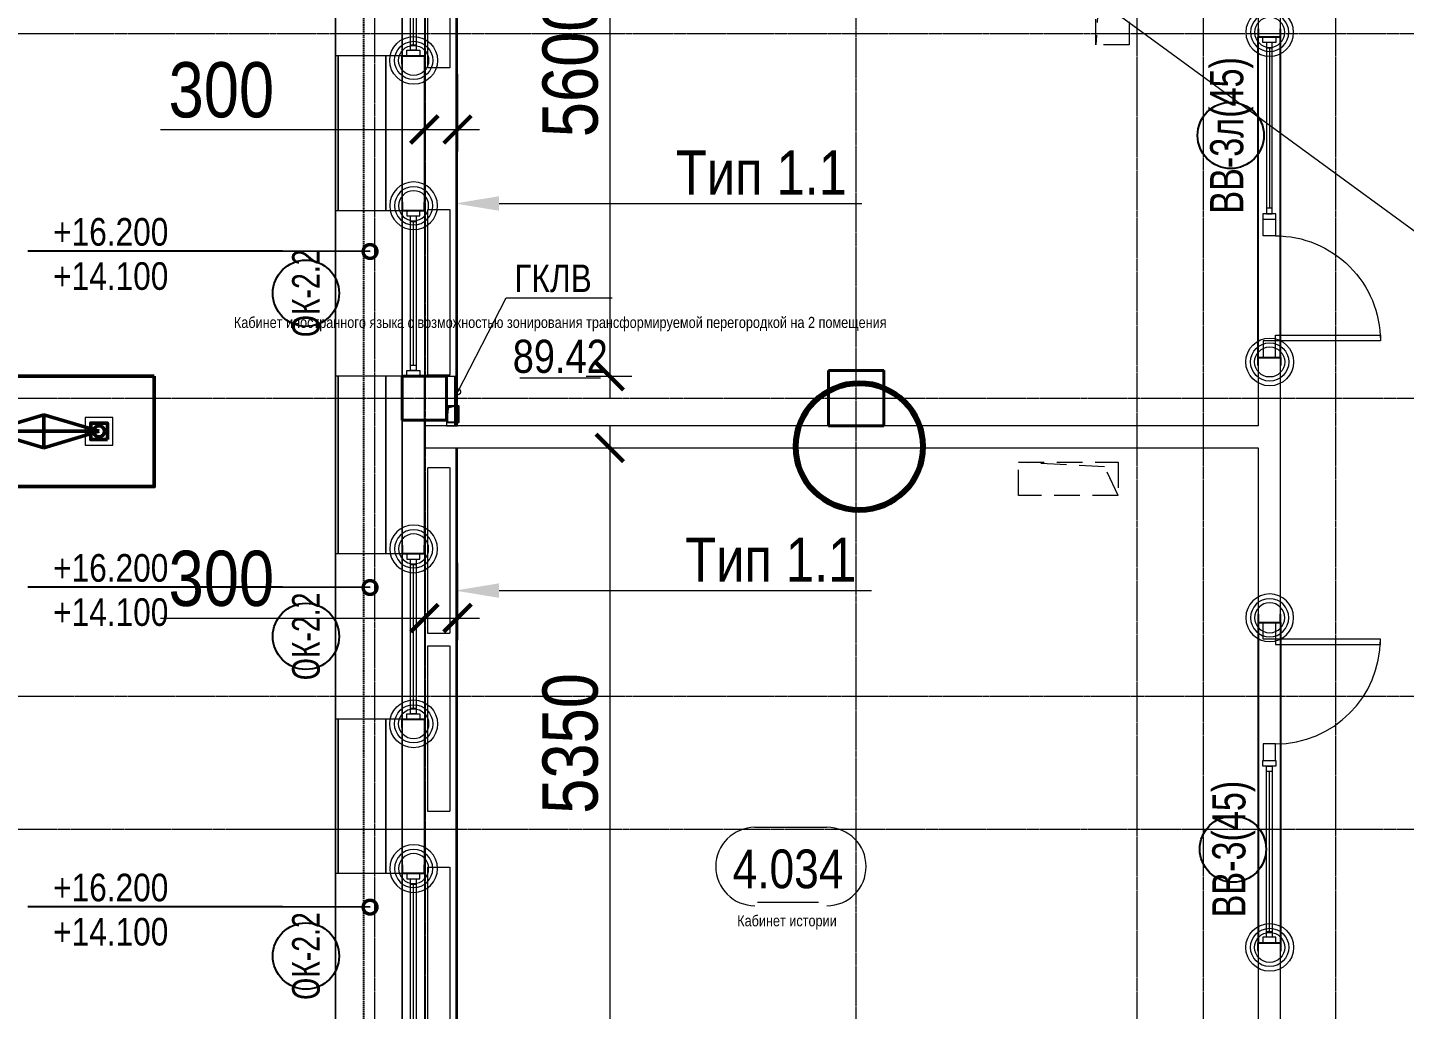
# Model space of a CAD drawing. Header units: millimetres. Extents: x -65509 to 912790, y 446 to 713294.
# Drawn here: x 432058 to 444524, y 579650 to 588539 of the extents above; entities that cross this region are included whole.
import ezdxf
from ezdxf import colors
from ezdxf.entities.mleader import LeaderData, LeaderLine
from ezdxf.enums import TextEntityAlignment as Align
from ezdxf.math import Vec2, Vec3

# ---------------------------------------------------------------- set-up
doc = ezdxf.new("R2010")
doc.units = ezdxf.units.MM
for name, pattern in [('CENTER2', [28.575, 19.05, -3.175, 3.175, -3.175]), ('DASHED', [19.05, 12.7, -6.35]), ('HIDDEN', [9.525, 6.35, -3.175]), ('HIDDEN2', [4.7625, 3.175, -1.5875])]:
    doc.linetypes.add(name, pattern=pattern)
doc.layers.get('Defpoints').update_dxf_attribs({"color": 250})
for name, color, linetype, lineweight, plot in [('00 Временный', 250, 'Continuous', 60, False), ('АР_Делит', 250, 'Continuous', 0, False), ('РД_Витраж_проем', 250, 'Continuous', 0, False), ('РД_Проем', 250, 'Continuous', 0, False)]:
    doc.layers.add(name, color=color, linetype=linetype, lineweight=lineweight, plot=plot)
for name, color, linetype, lineweight in [('A-AREA', 250, 'Continuous', 15), ('A-Wall_Материал_Газоблок_Контур', 250, 'Continuous', 0), ('АР_Area', 250, 'Continuous', 5), ('АР_Витраж', 250, 'Continuous', 13), ('АР_Витраж марка', 250, 'Continuous', 9), ('АР_Двери_витраж', 250, 'Continuous', 9), ('АР_Колонны', 250, 'Continuous', 30), ('АР_Мебель', 250, 'Continuous', 5), ('АР_Окна', 250, 'Continuous', 5), ('АР_Окна марка', 250, 'Continuous', 9), ('АР_площадь пом', 250, 'Continuous', 5), ('АР_Размеры обшивки', 250, 'Continuous', 5), ('АР_Стены ЖБ', 250, 'Continuous', 35), ('АР_Стены ПЕНОблок', 250, 'Continuous', 20), ('АР_Тонкая', 250, 'Continuous', 5), ('АР_Утеплитель', 250, 'Continuous', 0), ('Зашивки ГКЛ на всю высоту', 250, 'Continuous', 25), ('КМ_Фахверки', 250, 'Continuous', 25), ('Марка окна', 250, 'Continuous', 25), ('ОВ_Классы', 250, 'Continuous', 0), ('ОВ_Кондиционирование', 250, 'Continuous', 25), ('Правки_АЛ', 250, 'Continuous', 60), ('Размеры зашивки ГКЛ', 250, 'Continuous', 0), ('Разуклонка', 250, 'Continuous', 0), ('РД_Воронки с кровли', 250, 'Continuous', 18), ('РД_Оси_100', 250, 'Continuous', 0), ('РД_проем_инж перемыч_фахверк', 250, 'Continuous', 18)]:
    doc.layers.add(name, color=color, linetype=linetype, lineweight=lineweight)
doc.layers.add('АР_Отопительные приборы', color=1, linetype='HIDDEN2', lineweight=0, true_color=0xff0000)
doc.layers.add('Зашивка радиаторов тип 1 (фанера и МДФ)', color=7, linetype='Continuous', lineweight=0, true_color=0x000085)
doc.layers.add('РД_Витраж_вн', color=250, linetype='Continuous')
doc.styles.add('Arial_09', font='ARIALN.TTF', dxfattribs={"width": 0.9})
doc.styles.add('Isocpeur3', font='isocpeur.ttf')
doc.styles.add('style1', font='ARIALN.TTF')
doc.dimstyles.new('Dim200_ареал', dxfattribs={"dimscale": 100, "dimtxt": 5, "dimasz": 2.5, "dimexe": 2, "dimexo": 2, "dimgap": 1, "dimtad": 1, "dimzin": 12, "dimdsep": 46, "dimtxsty": 'style1', "dimblk": 'ARCHTICK', "dimcen": 3, "dimdle": 2, "dimclrd": 256, "dimclre": 256, "dimaunit": 1, "dimadec": 0, "dimazin": 3, "dimtfac": 1, "dimtmove": 1, "dimatfit": 3, "dimldrblk": 'OPEN30', "dimfxl": 5, "dimfxlon": 1, "dimtolj": 1, "dimtzin": 0, "dimlwd": 9, "dimlwe": 9, "dimarcsym": 0})

# ---------------------------------------------------------------- blocks, each defined once
blk = doc.blocks.new('ап')
at = {"layer": 'Разуклонка', "color": 3, "lineweight": 50, "ltscale": 2}
for p, q in [((216523, 226258), (217023, 226408)), ((217023, 226408), (217523, 226258)), ((217023, 226108), (217023, 226408)), ((217523, 226258), (216523, 226258)), ((217023, 226108), (216523, 226258)), ((217523, 226258), (217023, 226108))]:
    blk.add_line(p, q, dxfattribs=at)
at = {"layer": 'Разуклонка', "color": 3, "lineweight": 50}
for points in [[(218023, 226758), (218023, 225758), (216023, 225758), (216023, 226758)], [(217598, 226183), (217598, 226333), (217448, 226333), (217448, 226183)]]:
    blk.add_lwpolyline(points, close=True, dxfattribs=at)
blk.add_circle((217523, 226258), 50, dxfattribs=at)
blk = doc.blocks.new('_DotSmall')
at = {"color": 0, "linetype": 'ByBlock', "const_width": 0.5}
blk.add_lwpolyline([(-0.0625, 0, 1), (0.0625, 0, 1)], format="xyb", close=True, dxfattribs=at)
blk = doc.blocks.new('otv пунктир')
at = {"linetype": 'HIDDEN', "ltscale": 0.07}
blk.add_lwpolyline([(0, 0), (0, 1), (1, 1), (1, 0)], close=True, dxfattribs=at)
blk.add_lwpolyline([(0, 1), (0.135, 0.137), (1, 0)], dxfattribs=at)
blk = doc.blocks.new('otv')
at = {"linetype": 'Continuous'}
blk.add_lwpolyline([(0, -1), (0, 0), (1, 0), (1, -1)], close=True, dxfattribs=at)
blk.add_solid([(0, -1), (0, 0), (0.135, -0.137), (1, 0)], dxfattribs=at)
blk = doc.blocks.new('Ф_пеноблок 200')
at = {"layer": 'АР_Делит', "color": 1}
for radius in [216, 173, 136]:
    blk.add_circle((103, -42), radius, dxfattribs=at)
at = {"layer": 'КМ_Фахверки'}
blk.add_lwpolyline([(0, -75), (0, 0), (200, 0), (200, -75)], dxfattribs=at)
blk = doc.blocks.new('СОШ_2200_АР_ОСИ_М100_28.05.24')
at = {"layer": 'РД_Оси_100', "linetype": 'CENTER2'}
for p, q in [((49960, -6155), (49960, 139938.679)), ((119910, 82200), (-5954.958, 82200)), ((-5954.958, 78900), (119910, 78900)), ((119910, 76200), (-5954.958, 76200)), ((-5954.958, 75000), (119910, 75000))]:
    blk.add_line(p, q, dxfattribs=at)
for points in [[(45530, 139938.679), (45600, 139538.679), (45600, -6163.457)], [(46060, -6163.105), (46060, 139538.679), (46130, 139938.679)], [(52500, 139938.679), (52500, -5755), (52358.276, -6155)], [(53100, 139938.679), (53100, -5755), (52949.266, -6155)], [(54300, 139938.679), (54300, -6155)]]:
    blk.add_lwpolyline(points, dxfattribs=at)
blk = doc.blocks.new('A$Cd58bfb5e')
at = {"layer": 'РД_Воронки с кровли', "lineweight": 0, "ltscale": 2}
for p, q in [((-500, 0), (0, 150)), ((0, 150), (500, 0)), ((0, -150), (0, 150)), ((500, 0), (-500, 0)), ((500, 0), (0, -150)), ((0, -150), (-500, 0))]:
    blk.add_line(p, q, dxfattribs=at)
at = {"layer": 'РД_Воронки с кровли'}
for points in [[(1000, 500), (1000, -500), (-1000, -500), (-1000, 500)], [(625, -125), (625, 125), (375, 125), (375, -125)]]:
    blk.add_lwpolyline(points, close=True, dxfattribs=at)
at = {"layer": 'РД_Воронки с кровли', "linetype": 'Continuous', "lineweight": 0}
blk.add_lwpolyline([(-625, -125), (-375, -125), (-375, 125), (-625, 125)], close=True, dxfattribs=at)
at = {"layer": 'РД_Воронки с кровли', "lineweight": 0}
for centre in [(-500, 0), (500, 0)]:
    blk.add_circle(centre, 50, dxfattribs=at)
blk = doc.blocks.new('воронки с кровли')
at = {"layer": 'РД_Воронки с кровли', "lineweight": 70}
blk.add_blockref('A$Cd58bfb5e', (-188847, 270873), dxfattribs=at)
blk = doc.blocks.new('Bottom_L_1500')
at = {"layer": 'АР_Отопительные приборы'}
blk.add_lwpolyline([(750, -100), (-750, -100), (-750, 100), (750, 100)], close=True, dxfattribs=at)
blk = doc.blocks.new('Bottom_L_1300')
at = {"layer": 'АР_Отопительные приборы'}
blk.add_lwpolyline([(650, -100), (-650, -100), (-650, 100), (650, 100)], close=True, dxfattribs=at)
blk = doc.blocks.new('_ArchTick')
at = {"color": 0, "linetype": 'ByBlock', "const_width": 0.15}
blk.add_lwpolyline([(-0.5, -0.5), (0.5, 0.5)], dxfattribs=at)
blk = doc.blocks.new('*D736')
at = {"layer": 'Defpoints', "color": 0, "lineweight": 25, "transparency": 16777216}
for p in [(436916, 584733), (436916, 579383), (437329, 579383)]:
    blk.add_point(p, dxfattribs=at)
at = {"layer": 'АР_Размеры обшивки', "lineweight": 9, "transparency": 16777216}
for p, q in [((437329, 584933), (437329, 579183)), ((437116, 584733), (437529, 584733)), ((437116, 579383), (437529, 579383))]:
    blk.add_line(p, q, dxfattribs=at)
at = {"layer": 'АР_Размеры обшивки', "lineweight": 9, "transparency": 16777216, "xscale": 250, "yscale": 250, "zscale": 250}
for p, rotation in [((437329, 584733), 90), ((437329, 579383), 270)]:
    blk.add_blockref('_ArchTick', p, dxfattribs=dict(at, rotation=rotation))
at = {"layer": 'АР_Размеры обшивки', "color": 0, "transparency": 16777216, "insert": (436974, 582058), "char_height": 500, "attachment_point": 5, "rotation": 90, "style": 'style1'}
blk.add_mtext('\\A1;5350', dxfattribs=at)
blk = doc.blocks.new('_Open30')
at = {"color": 0, "linetype": 'ByBlock', "lineweight": -2}
for p, q in [((-1, 0.268), (0, 0)), ((0, 0), (-1, -0.268)), ((0, 0), (-1, 0))]:
    blk.add_line(p, q, dxfattribs=at)
blk = doc.blocks.new('*D737')
at = {"layer": 'Defpoints', "color": 0, "lineweight": 25, "transparency": 16777216}
for p in [(436916, 590983), (436916, 585383), (437329, 585383)]:
    blk.add_point(p, dxfattribs=at)
at = {"layer": 'АР_Размеры обшивки', "lineweight": 9, "transparency": 16777216}
for p, q in [((437329, 591183), (437329, 585183)), ((437116, 590983), (437529, 590983)), ((437116, 585383), (437529, 585383))]:
    blk.add_line(p, q, dxfattribs=at)
at = {"layer": 'АР_Размеры обшивки', "lineweight": 9, "transparency": 16777216, "xscale": 250, "yscale": 250, "zscale": 250}
for p, rotation in [((437329, 590983), 90), ((437329, 585383), 270)]:
    blk.add_blockref('_ArchTick', p, dxfattribs=dict(at, rotation=rotation))
at = {"layer": 'АР_Размеры обшивки', "color": 0, "transparency": 16777216, "insert": (436974, 588183), "char_height": 500, "attachment_point": 5, "rotation": 90, "style": 'style1'}
blk.add_mtext('\\A1;5600', dxfattribs=at)
blk = doc.blocks.new('*D779')
at = {"layer": 'Defpoints', "color": 0, "lineweight": 25, "transparency": 16777216}
for p in [(435651, 584018), (435951, 584018), (435951, 583193)]:
    blk.add_point(p, dxfattribs=at)
at = {"layer": 'АР_Размеры обшивки', "lineweight": 9, "transparency": 16777216}
for p, q in [((435651, 583693), (435651, 582993)), ((435951, 583693), (435951, 582993)), ((433261, 583193), (435651, 583193)), ((435451, 583193), (436151, 583193))]:
    blk.add_line(p, q, dxfattribs=at)
at = {"layer": 'АР_Размеры обшивки', "lineweight": 9, "transparency": 16777216, "xscale": 250, "yscale": 250, "zscale": 250, "rotation": 180}
blk.add_blockref('_ArchTick', (435651, 583193), dxfattribs=at)
at = {"layer": 'АР_Размеры обшивки', "lineweight": 9, "transparency": 16777216, "xscale": 250, "yscale": 250, "zscale": 250}
blk.add_blockref('_ArchTick', (435951, 583193), dxfattribs=at)
at = {"layer": 'АР_Размеры обшивки', "color": 0, "transparency": 16777216, "insert": (433813, 583549), "char_height": 500, "attachment_point": 5, "style": 'style1'}
blk.add_mtext('\\A1;300', dxfattribs=at)
blk = doc.blocks.new('*D780')
at = {"layer": 'Defpoints', "color": 0, "lineweight": 25, "transparency": 16777216}
for p in [(435651, 588441), (435951, 588441), (435951, 587616)]:
    blk.add_point(p, dxfattribs=at)
at = {"layer": 'АР_Размеры обшивки', "lineweight": 9, "transparency": 16777216}
for p, q in [((435651, 588116), (435651, 587416)), ((435951, 588116), (435951, 587416)), ((433261, 587616), (435651, 587616)), ((435451, 587616), (436151, 587616))]:
    blk.add_line(p, q, dxfattribs=at)
at = {"layer": 'АР_Размеры обшивки', "lineweight": 9, "transparency": 16777216, "xscale": 250, "yscale": 250, "zscale": 250, "rotation": 180}
blk.add_blockref('_ArchTick', (435651, 587616), dxfattribs=at)
at = {"layer": 'АР_Размеры обшивки', "lineweight": 9, "transparency": 16777216, "xscale": 250, "yscale": 250, "zscale": 250}
blk.add_blockref('_ArchTick', (435951, 587616), dxfattribs=at)
at = {"layer": 'АР_Размеры обшивки', "color": 0, "transparency": 16777216, "insert": (433813, 587972), "char_height": 500, "attachment_point": 5, "style": 'style1'}
blk.add_mtext('\\A1;300', dxfattribs=at)
blk = doc.blocks.new('MOK-МаркаПом_овал_ареал')
for p, q in [((-2.99, 3.76), (3.52, 3.76)), ((-2.75, -3), (2.75, -3))]:
    blk.add_line(p, q)
for centre, radius, start, end in [((-2.99, 0.21), 3.55, 90, 270), ((3.52, 0.21), 3.55, 270, 90), ((-7.41, 0), 7.16, 0, 0.001)]:
    blk.add_arc(centre, radius, start, end)
at = {"color": 0, "style": 'style1'}
blk.add_attdef('АР-ПОМЕЩЕНИЕ:НОМЕР', text='', height=3, dxfattribs=at).set_placement((0.26, 0), align=Align.MIDDLE)
blk = doc.blocks.new('MOK-МаркаПомещения1')
at = {"layer": 'A-AREA', "color": 0}
blk.add_line((-3.65, -1.94), (3.65, -1.94), dxfattribs=at)
at = {"layer": 'A-AREA', "color": 0, "style": 'style1'}
blk.add_attdef('АР-ПОМЕЩЕНИЕ:ПЛОЩАДЬ', text='', height=3, dxfattribs=at).set_placement((0, 0), align=Align.MIDDLE)
at = {"layer": 'Defpoints', "style": 'style1', "flags": 8}
blk.add_attdef('АР-ПОМЕЩЕНИЕ:НАИМЕНОВАНИЕ', text='', height=1, dxfattribs=at).set_placement((0, 2.96), align=Align.MIDDLE)
blk = doc.blocks.new('МОК-Наименование')
at = {"layer": 'Defpoints'}
blk.add_circle((0, 0), 3, dxfattribs=at)
at = {"color": 0, "linetype": 'ByBlock', "lineweight": -2, "style": 'Isocpeur3', "width": 0.8, "flags": 4}
blk.add_attdef('АР-ОКНО:НАИМЕНОВАНИЕ', text='', height=2.5, dxfattribs=at).set_placement((0, 0), align=Align.MIDDLE)
blk = doc.blocks.new('МаркаВитража1')
at = {"layer": 'Defpoints'}
blk.add_circle((0, 0), 3, dxfattribs=at)
at = {"color": 0, "linetype": 'ByBlock', "lineweight": -2, "style": 'Arial_09', "width": 0.9}
blk.add_attdef('АР-ОКНО:НАИМЕНОВАНИЕ', text='', height=3, dxfattribs=at).set_placement((0, 0), align=Align.MIDDLE)

msp = doc.modelspace()

# ---------------------------------------------------------------- linework, layer by layer
msp.add_lwpolyline([(439310.882, 585433.318), (439810.882, 585433.318), (439810.882, 584933.318), (439310.882, 584933.318)], close=True)
at = {"layer": '00 Временный', "lineweight": 80}
msp.add_circle((439588.882, 584745.299), 575.641, dxfattribs=at)
at = {"layer": 'A-Wall_Материал_Газоблок_Контур', "linetype": 'Continuous', "lineweight": 0}
for p, q in [((434846.027, 590983.318), (434846.028, 588283.318)), ((435451.028, 588283.318), (435451.027, 590983.318)), ((435451.029, 585383.318), (435451.028, 586883.318)), ((435451.03, 582277.395), (435451.029, 583777.395)), ((435451.031, 579383.319), (435451.03, 580883.319))]:
    msp.add_line(p, q, dxfattribs=at)
at = {"layer": 'АР_Витраж', "linetype": 'Continuous', "lineweight": 5}
for p, q in [((443200.881, 588453.318), (443200.881, 586803.318)), ((443400.881, 588453.318), (443400.881, 586803.318)), ((443200.88, 580253.318), (443200.881, 581903.318)), ((443400.88, 580253.318), (443400.881, 581903.318))]:
    msp.add_line(p, q, dxfattribs=at)
at = {"layer": 'АР_Витраж', "linetype": 'Continuous', "lineweight": 13}
for p, q in [((443325.881, 588353.318), (443275.881, 588353.318)), ((443300.881, 588353.318), (443300.881, 586903.318)), ((443325.881, 586903.318), (443275.881, 586903.318)), ((443325.881, 581803.318), (443275.881, 581803.318)), ((443300.88, 580353.318), (443300.881, 581803.318)), ((443325.88, 580353.318), (443275.88, 580353.318))]:
    msp.add_line(p, q, dxfattribs=at)
for points in [[(443240.881, 588403.318), (443240.881, 588453.318), (443360.881, 588453.318), (443360.881, 588403.318)], [(443325.881, 588403.318), (443275.881, 588403.318), (443275.881, 586853.318), (443325.881, 586853.318)], [(443240.881, 586853.318), (443240.881, 586803.318), (443360.881, 586803.318), (443360.881, 586853.318)], [(443240.881, 581853.318), (443240.881, 581903.318), (443360.881, 581903.318), (443360.881, 581853.318)], [(443325.88, 580303.318), (443275.88, 580303.318), (443275.881, 581853.318), (443325.881, 581853.318)], [(443240.88, 580303.318), (443240.88, 580253.318), (443360.88, 580253.318), (443360.88, 580303.318)]]:
    msp.add_lwpolyline(points, close=True, dxfattribs=at)
at = {"layer": 'АР_Двери_витраж', "linetype": 'Continuous', "lineweight": 9}
for points in [[(443245.881, 586653.318), (443245.881, 586803.318), (443355.881, 586803.318), (443355.881, 586653.318)], [(443245.881, 585703.318), (443245.881, 585553.318), (443355.881, 585553.318), (443355.881, 585703.318)], [(443355.881, 585703.318), (443355.881, 585753.318), (444305.881, 585753.318), (444305.881, 585703.318)], [(443245.881, 583003.318), (443245.881, 583153.318), (443355.881, 583153.318), (443355.881, 583003.318)], [(443355.881, 583003.318), (443355.881, 582953.318), (444305.881, 582953.318), (444305.881, 583003.318)], [(443245.881, 582053.318), (443245.881, 581903.318), (443355.881, 581903.318), (443355.881, 582053.318)]]:
    msp.add_lwpolyline(points, close=True, dxfattribs=at)
at = {"layer": 'АР_Двери_витраж', "linetype": 'Continuous', "lineweight": 9, "extrusion": (0, 0, -1)}
msp.add_arc((-443355.881, 585703.318), 950, 90.0000056, 180.0000056, dxfattribs=at)
at = {"layer": 'АР_Двери_витраж', "linetype": 'Continuous', "lineweight": 9}
msp.add_arc((443355.881, 583003.318), 950, 269.9999944, 359.9999944, dxfattribs=at)
at = {"layer": 'АР_Делит'}
msp.add_lwpolyline([(434845.882, 574628.318), (434845.882, 597588.318), (504555.882, 597588.318)], dxfattribs=at)
at = {"layer": 'АР_Колонны', "linetype": 'HIDDEN2', "lineweight": 25}
for p, q in [((439310.882, 585433.318), (439810.882, 585433.318)), ((439310.882, 584933.318), (439310.882, 585433.318)), ((439810.882, 585433.318), (439810.882, 584933.318)), ((435451.032, 585383.318), (435851.032, 585383.318)), ((435451.032, 584983.318), (435451.032, 585383.318)), ((435851.032, 585383.318), (435851.032, 584983.318)), ((435851.032, 584983.318), (435451.032, 584983.318)), ((439810.882, 584933.318), (439310.882, 584933.318))]:
    msp.add_line(p, q, dxfattribs=at)
at = {"layer": 'АР_Колонны', "linetype": 'Continuous', "lineweight": 35}
for p, q in [((439810.882, 585433.318), (439310.882, 585433.318)), ((439310.882, 585433.318), (439310.882, 584933.318)), ((439810.882, 584933.318), (439810.882, 585433.318)), ((435851.032, 585383.318), (435451.032, 585383.318)), ((435451.032, 585383.318), (435451.032, 584983.318)), ((435851.032, 584983.318), (435851.032, 585383.318)), ((435451.032, 584983.318), (435851.032, 584983.318)), ((439310.882, 584933.318), (439810.882, 584933.318))]:
    msp.add_line(p, q, dxfattribs=at)
at = {"layer": 'АР_Мебель'}
msp.add_line((433970.305, 581283.318), (435999.124, 581283.318), dxfattribs=at)
at = {"layer": 'АР_Окна', "linetype": 'Continuous', "lineweight": 5}
for p, q in [((435451.139, 590983.32), (435451.121, 588283.32)), ((435551.138, 590883.319), (435551.121, 588383.319)), ((435651.139, 590983.318), (435651.121, 588283.318)), ((435526.121, 588383.319), (435576.121, 588383.319)), ((435451.111, 586883.32), (435451.101, 585383.32)), ((435651.111, 586883.318), (435651.101, 585383.318)), ((435526.11, 586783.319), (435576.11, 586783.319)), ((435551.11, 586783.319), (435551.102, 585483.319)), ((435526.102, 585483.319), (435576.102, 585483.319)), ((435451.09, 583777.396), (435451.08, 582277.396)), ((435651.09, 583777.395), (435651.08, 582277.395)), ((435526.089, 583677.396), (435576.089, 583677.396)), ((435551.089, 583677.396), (435551.08, 582377.396)), ((435526.08, 582377.396), (435576.08, 582377.396)), ((435451.07, 580883.32), (435451.06, 579383.32)), ((435526.07, 580783.319), (435576.07, 580783.319)), ((435551.07, 580783.319), (435551.061, 579483.319)), ((435651.07, 580883.318), (435651.06, 579383.318))]:
    msp.add_line(p, q, dxfattribs=at)
for points in [[(435526.139, 590933.319), (435576.139, 590933.319), (435576.121, 588333.319), (435526.121, 588333.319)], [(435611.121, 588333.319), (435611.121, 588283.319), (435491.121, 588283.319), (435491.121, 588333.319)], [(435611.111, 586833.319), (435611.111, 586883.319), (435491.111, 586883.319), (435491.111, 586833.319)], [(435526.111, 586833.319), (435576.111, 586833.319), (435576.101, 585433.319), (435526.101, 585433.319)], [(435611.101, 585433.319), (435611.101, 585383.319), (435491.101, 585383.319), (435491.101, 585433.319)], [(435611.09, 583727.395), (435611.09, 583777.395), (435491.09, 583777.396), (435491.09, 583727.396)], [(435526.09, 583727.396), (435576.09, 583727.396), (435576.08, 582327.396), (435526.08, 582327.396)], [(435611.08, 582327.395), (435611.08, 582277.395), (435491.08, 582277.396), (435491.08, 582327.396)], [(435611.07, 580833.319), (435611.07, 580883.319), (435491.07, 580883.319), (435491.07, 580833.319)], [(435526.07, 580833.319), (435576.07, 580833.319), (435576.06, 579433.319), (435526.06, 579433.319)]]:
    msp.add_lwpolyline(points, close=True, dxfattribs=at)
at = {"layer": 'АР_Стены ЖБ', "linetype": 'Continuous', "lineweight": 40}
for p, q in [((439810.882, 585433.318), (439310.882, 585433.318)), ((439310.882, 585433.318), (439310.882, 584933.318)), ((439810.882, 584933.318), (439810.882, 585433.318)), ((435851.032, 585383.318), (435451.032, 585383.318)), ((435451.032, 585383.318), (435451.032, 584983.318)), ((435851.032, 584983.318), (435851.032, 585383.318)), ((435451.032, 584983.318), (435851.032, 584983.318)), ((439310.882, 584933.318), (439810.882, 584933.318))]:
    msp.add_line(p, q, dxfattribs=at)
at = {"layer": 'АР_Стены ПЕНОблок', "linetype": 'Continuous', "lineweight": 20}
for p, q in [((443200.882, 593033.318), (443200.881, 588453.318)), ((443400.881, 588453.318), (443400.882, 593033.318)), ((443200.881, 588453.318), (443400.881, 588453.318)), ((435451.121, 588283.32), (435451.111, 586883.32)), ((435651.121, 588283.318), (435451.121, 588283.32)), ((435651.111, 586883.318), (435651.121, 588283.318)), ((435451.111, 586883.32), (435651.111, 586883.318)), ((443400.881, 585553.318), (443200.881, 585553.318)), ((443200.881, 585553.318), (443200.881, 584933.318)), ((443400.881, 583153.318), (443400.881, 585553.318)), ((435451.101, 585383.32), (435451.09, 583777.396)), ((435651.101, 585383.318), (435451.101, 585383.32)), ((435651.09, 583777.395), (435651.101, 585383.318)), ((443200.881, 584933.318), (435651.098, 584933.318)), ((435651.098, 584933.318), (435651.098, 584733.318)), ((435651.098, 584733.318), (443200.881, 584733.318)), ((443200.881, 584733.318), (443200.881, 583153.318)), ((435451.09, 583777.396), (435651.09, 583777.395)), ((443200.881, 583153.318), (443400.881, 583153.318)), ((435451.08, 582277.396), (435451.07, 580883.32)), ((435651.08, 582277.395), (435451.08, 582277.396)), ((435651.07, 580883.318), (435651.08, 582277.395)), ((435451.07, 580883.32), (435651.07, 580883.318)), ((443400.88, 580253.318), (443200.88, 580253.318)), ((443200.88, 580253.318), (443200.88, 575058.322)), ((443400.88, 575058.322), (443400.88, 580253.318))]:
    msp.add_line(p, q, dxfattribs=at)
at = {"layer": 'АР_Тонкая', "linetype": 'Continuous', "lineweight": 5}
for p, q in [((434871.028, 588283.318), (434846.028, 588283.318)), ((435301.028, 588283.318), (434871.028, 588283.318)), ((435301.028, 586883.318), (435301.028, 588283.318)), ((434871.029, 585383.318), (434846.029, 585383.318)), ((435301.029, 585383.318), (434871.029, 585383.318)), ((435301.029, 583777.395), (435301.029, 585383.318)), ((434871.03, 582277.395), (434846.03, 582277.395)), ((435301.03, 582277.395), (434871.03, 582277.395)), ((435301.03, 580883.319), (435301.03, 582277.395))]:
    msp.add_line(p, q, dxfattribs=at)
at = {"layer": 'АР_Утеплитель', "linetype": 'Continuous', "lineweight": 0}
for p, q in [((435451.028, 588283.318), (435301.028, 588283.318)), ((435301.028, 588283.318), (435301.028, 586883.318)), ((435451.028, 586883.318), (435451.028, 588283.318)), ((435301.028, 586883.318), (435451.028, 586883.318)), ((435451.029, 585383.318), (435301.029, 585383.318)), ((435301.029, 585383.318), (435301.029, 583777.395)), ((435451.029, 583777.395), (435451.029, 585383.318)), ((435301.029, 583777.395), (435451.029, 583777.395)), ((435451.03, 582277.395), (435301.03, 582277.395)), ((435301.03, 582277.395), (435301.03, 580883.319)), ((435451.03, 580883.319), (435451.03, 582277.395)), ((435301.03, 580883.319), (435451.03, 580883.319))]:
    msp.add_line(p, q, dxfattribs=at)
at = {"layer": 'Зашивка радиаторов тип 1 (фанера и МДФ)', "linetype": 'Continuous', "lineweight": 0}
for p, q in [((435651.179, 590983.318), (435651.179, 585383.318)), ((435938.679, 585383.318), (435938.679, 590983.318)), ((435938.679, 590983.318), (435938.679, 585383.318)), ((435951.179, 585383.318), (435951.179, 590983.318)), ((435651.179, 585383.318), (435951.179, 585383.318)), ((435651.098, 584733.318), (435951.098, 584733.323)), ((435651.098, 584733.318), (435651.179, 579383.319)), ((435938.679, 579383.323), (435938.598, 584733.323)), ((435938.598, 584733.323), (435938.679, 579383.323)), ((435951.179, 579383.323), (435951.098, 584733.323))]:
    msp.add_line(p, q, dxfattribs=at)
at = {"layer": 'Зашивки ГКЛ на всю высоту', "linetype": 'Continuous', "lineweight": 0}
for p, q in [((435851.032, 585383.319), (435951.032, 585383.319)), ((435851.032, 585383.319), (435851.034, 584933.318)), ((435926.032, 585383.319), (435926.034, 584933.318)), ((435926.034, 584933.318), (435926.032, 585383.319)), ((435938.532, 585383.319), (435938.534, 584933.318)), ((435938.534, 584933.318), (435938.532, 585383.319)), ((435951.034, 584933.318), (435951.032, 585383.319)), ((435851.034, 584933.318), (435951.034, 584933.318))]:
    msp.add_line(p, q, dxfattribs=at)
at = {"layer": 'РД_Витраж_вн', "linetype": 'Continuous', "lineweight": -3}
for p, q in [((443200.881, 585553.318), (443200.881, 588453.318)), ((443400.881, 585553.318), (443400.881, 588453.318)), ((443200.881, 583153.318), (443200.88, 580253.318)), ((443400.881, 583153.318), (443400.88, 580253.318))]:
    msp.add_line(p, q, dxfattribs=at)
at = {"layer": 'РД_Витраж_проем', "linetype": 'Continuous', "lineweight": 0}
for p, q in [((434846.027, 590983.318), (434846.028, 588283.318)), ((435451.027, 590983.318), (435451.028, 588283.318)), ((435451.028, 586883.318), (435451.029, 585383.318)), ((435451.029, 583777.395), (435451.03, 582277.395)), ((435451.03, 580883.319), (435451.031, 579383.319))]:
    msp.add_line(p, q, dxfattribs=at)
at = {"layer": 'РД_Проем', "linetype": 'Continuous', "lineweight": 0}
for p, q in [((443200.881, 585553.318), (443200.881, 588453.318)), ((443400.881, 585553.318), (443400.881, 588453.318)), ((443200.881, 583153.318), (443200.88, 580253.318)), ((443400.881, 583153.318), (443400.88, 580253.318))]:
    msp.add_line(p, q, dxfattribs=at)
at = {"layer": 'РД_проем_инж перемыч_фахверк', "linetype": 'Continuous', "lineweight": 18}
for p, q in [((443200.881, 588453.318), (443200.881, 585553.318)), ((443400.881, 588453.318), (443400.881, 585553.318)), ((443200.881, 583153.318), (443200.88, 580253.318)), ((443400.881, 583153.318), (443400.88, 580253.318))]:
    msp.add_line(p, q, dxfattribs=at)

# ---------------------------------------------------------------- block references
at = {"layer": 'АР_Area', "linetype": 'Continuous', "lineweight": 5}
ref = msp.add_blockref('MOK-МаркаПом_овал_ареал', (438943.3, 580922.482), dxfattribs=dict(at, xscale=100, yscale=100, zscale=100))
ref.add_attrib('АР-ПОМЕЩЕНИЕ:НОМЕР', '4.034', dxfattribs={"layer": '0', "color": 0, "height": 350, "style": 'style1'}).set_placement((438943.3, 580922.482), align=Align.MIDDLE)
ref.add_attrib('АР-ПОМЕЩЕНИЕ:НАИМЕНОВАНИЕ', 'Кабинет истории', dxfattribs={"layer": 'Defpoints', "color": 2, "height": 100, "style": 'style1'}).set_placement((438933.885, 580441.089), align=Align.MIDDLE)
at = {"layer": 'АР_Витраж марка', "linetype": 'Continuous', "lineweight": 9, "xscale": 100, "yscale": 100, "zscale": 100, "rotation": 90}
for p, values in [((442951.51, 587562.54), {'АР-ОКНО:НАИМЕНОВАНИЕ': 'ВВ-3л(45)'}), ((442971.405, 581101.496), {'АР-ОКНО:НАИМЕНОВАНИЕ': 'ВВ-3(45)'})]:
    msp.add_blockref('МаркаВитража1', p, dxfattribs=at).add_auto_attribs(values)
at = {"layer": 'АР_Отопительные приборы', "rotation": 270}
for name, p in [('Bottom_L_1300', (435781.046, 588823.316)), ('Bottom_L_1500', (435781.046, 586141.936)), ('Bottom_L_1500', (435781.046, 583804.581)), ('Bottom_L_1500', (435781.046, 582192.8)), ('Bottom_L_1500', (435781.046, 580189.132))]:
    msp.add_blockref(name, p, dxfattribs=at)
at = {"layer": 'АР_площадь пом', "linetype": 'Continuous', "lineweight": 5}
ref = msp.add_blockref('MOK-МаркаПомещения1', (436881.246, 585562.793), dxfattribs=dict(at, xscale=100, yscale=100, zscale=100))
ref.add_attrib('АР-ПОМЕЩЕНИЕ:НАИМЕНОВАНИЕ', 'Кабинет иностранного языка с возможностью зонирования трансформируемой перегородкой на 2 помещения', dxfattribs={"layer": 'Defpoints', "height": 100, "style": 'style1'}).set_placement((436881.246, 585858.356), align=Align.MIDDLE)
ref.add_attrib('АР-ПОМЕЩЕНИЕ:ПЛОЩАДЬ', '89.42', dxfattribs={"layer": 'A-AREA', "color": 0, "height": 300, "style": 'style1'}).set_placement((436881.246, 585562.793), align=Align.MIDDLE)
at = {"layer": 'КМ_Фахверки', "xscale": -1, "rotation": 180}
for p in [(443200.882, 588453.318), (435450.882, 586883.317), (435450.882, 583777.394), (443200.882, 583153.318), (435450.882, 580883.317)]:
    msp.add_blockref('Ф_пеноблок 200', p, dxfattribs=at)
at = {"layer": 'КМ_Фахверки'}
for p in [(435450.882, 588283.317), (443200.882, 585553.318), (435450.882, 582277.394), (443200.882, 580253.318)]:
    msp.add_blockref('Ф_пеноблок 200', p, dxfattribs=at)
at = {"layer": 'ОВ_Классы', "xscale": 900, "yscale": 300}
for p, rotation in [((441730.553, 589283.309), 270), ((441930.88, 584603.318), 180)]:
    msp.add_blockref('otv пунктир', p, dxfattribs=dict(at, rotation=rotation))
at = {"layer": 'ОВ_Кондиционирование', "xscale": 100, "yscale": 150}
msp.add_blockref('otv', (435860.882, 585113.318), dxfattribs=at)
at = {"layer": 'Правки_АЛ'}
msp.add_blockref('ап', (215183.174, 358625.629), dxfattribs=at)

# ---------------------------------------------------------------- dimensions: what is measured, and where the dimension line sits
at = {"layer": 'АР_Размеры обшивки'}
for base, p1, p2, picture, middle in [((437329.176, 585383.318), (436916.179, 590983.318), (436916.032, 585383.318), '*D737', (436973.89, 588183.318)), ((437329.176, 579383.323), (436916.179, 584733.318), (436916.24, 579383.323), '*D736', (436973.89, 582058.32))]:
    dim = msp.add_linear_dim(base=base, p1=p1, p2=p2, angle=90, dimstyle='Dim200_ареал', override={"dimdec": 0}, dxfattribs=at)
    dim.commit()
    dim.dimension.update_dxf_attribs({"geometry": picture, "text_midpoint": middle})
dim = msp.add_linear_dim(base=(435950.885, 587616.266), p1=(435650.882, 588441.266), p2=(435950.885, 588441.262), dimstyle='Dim200_ареал', override={"dimdec": 0}, dxfattribs=at)
dim.commit()
dim.dimension.update_dxf_attribs({"geometry": '*D780', "text_midpoint": (433812.882, 587965.266), "dimtype": 160})

# ---------------------------------------------------------------- leaders
at = {"layer": 'АР_Делит'}
ml = msp.add_multileader_mtext('Standard', dxfattribs=at)
ml.set_content('\\pxsm1;антипаника?', color=256, style='style1')
ml.set_leader_properties(color=256, linetype='ByLayer', lineweight=9)
ml.set_arrow_properties(name='DOTSMALL')
ml.build(insert=Vec2(0, 0))
ml.multileader.update_dxf_attribs({"text_left_attachment_type": 6, "text_right_attachment_type": 6, "text_bottom_attachment_type": 10, "dogleg_length": 25, "arrow_head_size": 100})
ctx = ml.context
ctx.base_point, ctx.char_height, ctx.arrow_head_size, ctx.landing_gap_size, ctx.plane_origin = Vec3(363213.556, 635761.908), 1000, 100, 50, Vec3(356400.809, 649329.266)
ctx.left_attachment, ctx.right_attachment, ctx.top_attachment = 6, 6, 10
notes = []
notes.append((ctx, [(1, (1, 1, 0), (377503.911, 635761.908), (-1, 0), 7549.837, [(0, [(451600.882, 581586.98)], 0, [])])]))
ctx.mtext.insert, ctx.mtext.width, ctx.mtext.defined_height, ctx.mtext.line_spacing_factor, ctx.mtext.flow_direction = Vec3(363262.874, 636961.908), 12881.20192, 10741.778, 0.3, 5
at = {"layer": 'Размеры зашивки ГКЛ'}
ml = msp.add_multileader_mtext('Standard', dxfattribs=at)
ml.set_content('\\pxsm1;Тип 1.1 ', color=(0, 0, 138), style='style1')
ml.set_leader_properties(color=256, linetype='ByLayer', lineweight=9)
ml.build(insert=Vec2(0, 0))
ml.multileader.update_dxf_attribs({"has_dogleg": 0, "text_left_attachment_type": 6, "text_right_attachment_type": 6, "text_bottom_attachment_type": 10, "dogleg_length": 25, "arrow_head_size": 400})
ctx = ml.context
ctx.base_point, ctx.char_height, ctx.arrow_head_size, ctx.landing_gap_size, ctx.plane_origin = Vec3(437877.61, 586946.115), 400, 400, 50, Vec3(430133.145, 593916.68)
ctx.left_attachment, ctx.right_attachment, ctx.top_attachment = 6, 6, 10
notes.append((ctx, [(0, (1, 1, 0), (437852.61, 586946.115), (1, 0), 25, [(1, [(435927.276, 586946.115)], 0, [])])]))
ctx.mtext.insert, ctx.mtext.width, ctx.mtext.defined_height, ctx.mtext.line_spacing_factor, ctx.mtext.flow_direction = Vec3(437927.61, 587426.115), 1668.44707, 600, 0.3, 5
ml = msp.add_multileader_mtext('Standard', dxfattribs=at)
ml.set_content('\\pxsm1;ГКЛВ', color=256, style='style1')
ml.set_leader_properties(color=256, linetype='ByLayer', lineweight=9)
ml.set_arrow_properties(name='DOTSMALL')
ml.build(insert=Vec2(0, 0))
ml.multileader.update_dxf_attribs({"text_left_attachment_type": 6, "text_right_attachment_type": 6, "text_bottom_attachment_type": 10, "dogleg_length": 25, "arrow_head_size": 100})
ctx = ml.context
ctx.base_point, ctx.char_height, ctx.arrow_head_size, ctx.landing_gap_size, ctx.plane_origin = Vec3(436417.882, 586093.318), 250, 100, 50, Vec3(426795.027, 593441.997)
ctx.left_attachment, ctx.right_attachment, ctx.top_attachment = 6, 6, 10
notes.append((ctx, [(0, (1, 1, 0), (436392.882, 586093.318), (1, 0), 25, [(1, [(435954.882, 585241.539)], 0, [])])]))
ctx.mtext.insert, ctx.mtext.width, ctx.mtext.defined_height, ctx.mtext.line_spacing_factor, ctx.mtext.flow_direction = Vec3(436467.882, 586393.318), 1126.26794, 600, 0.3, 5
ml = msp.add_multileader_mtext('Standard', dxfattribs=at)
ml.set_content('\\pxsm1;Тип 1.1 ', color=(0, 0, 138), style='style1')
ml.set_leader_properties(color=256, linetype='ByLayer', lineweight=9)
ml.build(insert=Vec2(0, 0))
ml.multileader.update_dxf_attribs({"has_dogleg": 0, "text_left_attachment_type": 6, "text_right_attachment_type": 6, "text_bottom_attachment_type": 10, "dogleg_length": 25, "arrow_head_size": 400})
ctx = ml.context
ctx.base_point, ctx.char_height, ctx.arrow_head_size, ctx.landing_gap_size, ctx.plane_origin = Vec3(437962.731, 583441.734), 400, 400, 50, Vec3(430133.145, 590412.299)
ctx.left_attachment, ctx.right_attachment, ctx.top_attachment = 6, 6, 10
notes.append((ctx, [(0, (1, 1, 0), (437937.731, 583441.734), (1, 0), 25, [(1, [(435927.276, 583441.734)], 0, [])])]))
ctx.mtext.insert, ctx.mtext.width, ctx.mtext.defined_height, ctx.mtext.line_spacing_factor, ctx.mtext.flow_direction = Vec3(438012.731, 583921.734), 1668.44707, 600, 0.3, 5
for ctx, leaders in notes:
    for number, flags, end, landing, length, lines in leaders:
        leader = LeaderData()
        leader.index, (leader.has_last_leader_line, leader.has_dogleg_vector, leader.attachment_direction) = number, flags
        leader.last_leader_point, leader.dogleg_vector, leader.dogleg_length = Vec3(end), Vec3(landing), length
        for number, points, colour, breaks in lines:
            line = LeaderLine()
            line.index, line.vertices, line.color, line.breaks = number, Vec3.list(points), colors.encode_raw_color(colour), breaks
            leader.lines.append(line)
        ctx.leaders.append(leader)

# ---------------------------------------------------------------- next in the draw order: leaders
at = {"layer": 'Марка окна', "lineweight": 0, "ltscale": 20}
ml = msp.add_multileader_mtext('Standard', dxfattribs=at)
ml.set_content('+16.200\\P+14.100', color=256, style='style1')
ml.set_leader_properties(color=256, linetype='ByLayer', lineweight=-1)
ml.set_arrow_properties(name='DOTSMALL')
ml.build(insert=Vec2(0, 0))
ml.multileader.update_dxf_attribs({"text_left_attachment_type": 6, "text_right_attachment_type": 6, "dogleg_length": 200, "arrow_head_size": 250})
ctx = ml.context
ctx.base_point, ctx.char_height, ctx.arrow_head_size, ctx.landing_gap_size, ctx.plane_origin = Vec3(432290.1, 586514.303), 250, 250, 0, Vec3(432685.077, 585829.776)
ctx.left_attachment, ctx.right_attachment = 6, 6
notes = []
notes.append((ctx, [(0, (1, 1, 0), (434365.177, 586514.303), (-1, 0), 1061.605, [(0, [(435159.291, 586511.632)], 0, [])])]))
ctx.mtext.insert, ctx.mtext.line_spacing_factor, ctx.mtext.flow_direction = Vec3(432290.1, 586814.303), 0.96, 5
ctx.mtext.has_bg_fill, ctx.mtext.bg_color, ctx.mtext.bg_scale_factor, ctx.mtext.bg_transparency, ctx.mtext.use_window_bg_color = 1, -1027028792, 1.5, 0, 1
ml = msp.add_multileader_mtext('Standard', dxfattribs=at)
ml.set_content('+16.200\\P+14.100', color=256, style='style1')
ml.set_leader_properties(color=256, linetype='ByLayer', lineweight=-1)
ml.set_arrow_properties(name='DOTSMALL')
ml.build(insert=Vec2(0, 0))
ml.multileader.update_dxf_attribs({"text_left_attachment_type": 6, "text_right_attachment_type": 6, "dogleg_length": 200, "arrow_head_size": 250})
ctx = ml.context
ctx.base_point, ctx.char_height, ctx.arrow_head_size, ctx.landing_gap_size, ctx.plane_origin = Vec3(432290.1, 583472.14), 250, 250, 0, Vec3(432685.077, 582787.613)
ctx.left_attachment, ctx.right_attachment = 6, 6
notes.append((ctx, [(0, (1, 1, 0), (434365.177, 583472.14), (-1, 0), 1061.605, [(0, [(435159.291, 583469.47)], 0, [])])]))
ctx.mtext.insert, ctx.mtext.line_spacing_factor, ctx.mtext.flow_direction = Vec3(432290.1, 583772.14), 0.96, 5
ctx.mtext.has_bg_fill, ctx.mtext.bg_color, ctx.mtext.bg_scale_factor, ctx.mtext.bg_transparency, ctx.mtext.use_window_bg_color = 1, -1027028792, 1.5, 0, 1
ml = msp.add_multileader_mtext('Standard', dxfattribs=at)
ml.set_content('+16.200\\P+14.100', color=256, style='style1')
ml.set_leader_properties(color=256, linetype='ByLayer', lineweight=-1)
ml.set_arrow_properties(name='DOTSMALL')
ml.build(insert=Vec2(0, 0))
ml.multileader.update_dxf_attribs({"text_left_attachment_type": 6, "text_right_attachment_type": 6, "dogleg_length": 200, "arrow_head_size": 250})
ctx = ml.context
ctx.base_point, ctx.char_height, ctx.arrow_head_size, ctx.landing_gap_size, ctx.plane_origin = Vec3(432290.1, 580578.687), 250, 250, 0, Vec3(432685.077, 579894.16)
ctx.left_attachment, ctx.right_attachment = 6, 6
notes.append((ctx, [(0, (1, 1, 0), (434365.177, 580578.687), (-1, 0), 1061.605, [(0, [(435159.291, 580576.017)], 0, [])])]))
ctx.mtext.insert, ctx.mtext.line_spacing_factor, ctx.mtext.flow_direction = Vec3(432290.1, 580878.687), 0.96, 5
ctx.mtext.has_bg_fill, ctx.mtext.bg_color, ctx.mtext.bg_scale_factor, ctx.mtext.bg_transparency, ctx.mtext.use_window_bg_color = 1, -1027028792, 1.5, 0, 1
for ctx, leaders in notes:
    for number, flags, end, landing, length, lines in leaders:
        leader = LeaderData()
        leader.index, (leader.has_last_leader_line, leader.has_dogleg_vector, leader.attachment_direction) = number, flags
        leader.last_leader_point, leader.dogleg_vector, leader.dogleg_length = Vec3(end), Vec3(landing), length
        for number, points, colour, breaks in lines:
            line = LeaderLine()
            line.index, line.vertices, line.color, line.breaks = number, Vec3.list(points), colors.encode_raw_color(colour), breaks
            leader.lines.append(line)
        ctx.leaders.append(leader)

# ---------------------------------------------------------------- next in the draw order: linework, layer by layer
at = {"layer": 'A-Wall_Материал_Газоблок_Контур', "linetype": 'Continuous', "lineweight": 0}
for p, q in [((434846.028, 586883.318), (434846.029, 585383.318)), ((434846.029, 583777.395), (434846.03, 582277.395)), ((434846.03, 580883.318), (434846.031, 579383.318))]:
    msp.add_line(p, q, dxfattribs=at)
at = {"layer": 'АР_Делит', "linetype": 'DASHED', "lineweight": 25}
msp.add_lwpolyline([(417300.882, 593483.318), (435100.882, 593483.318), (435100.882, 575083.318), (417300.882, 575083.318)], close=True, dxfattribs=at)
at = {"layer": 'АР_Тонкая', "linetype": 'Continuous', "lineweight": 5}
for p, q in [((434846.028, 588283.318), (434846.028, 586883.318)), ((434871.028, 588283.318), (434871.028, 586883.318)), ((434871.028, 586883.318), (434871.028, 588283.318)), ((434846.028, 586883.318), (434871.028, 586883.318)), ((434871.028, 586883.318), (435301.028, 586883.318)), ((434846.029, 585383.318), (434846.029, 583777.395)), ((434871.029, 585383.318), (434871.029, 583777.395)), ((434871.029, 583777.395), (434871.029, 585383.318)), ((434846.029, 583777.395), (434871.029, 583777.395)), ((434871.029, 583777.395), (435301.029, 583777.395)), ((434846.03, 582277.395), (434846.03, 580883.318)), ((434871.03, 582277.395), (434871.03, 580883.318)), ((434871.03, 580883.318), (434871.03, 582277.395)), ((434846.03, 580883.318), (434871.03, 580883.318)), ((434871.03, 580883.318), (435301.03, 580883.319))]:
    msp.add_line(p, q, dxfattribs=at)
at = {"layer": 'КМ_Фахверки', "lineweight": 5}
msp.add_lwpolyline([(435451.032, 597333.318), (504300.882, 597333.318), (504300.882, 506183.318), (435100.882, 506183.318), (435100.882, 574808.318), (435451.032, 574808.318), (435451.032, 597333.318)], dxfattribs=at)
at = {"layer": 'РД_Витраж_проем', "linetype": 'Continuous', "lineweight": 0}
for p, q in [((434846.028, 586883.318), (434846.029, 585383.318)), ((434846.029, 583777.395), (434846.03, 582277.395)), ((434846.03, 580883.318), (434846.031, 579383.318))]:
    msp.add_line(p, q, dxfattribs=at)

# ---------------------------------------------------------------- next in the draw order: block references
at = {"layer": 'АР_Окна марка', "linetype": 'Continuous', "lineweight": 9}
ref = msp.add_blockref('МОК-Наименование', (434578.606, 586133.315, 600), dxfattribs=dict(at, xscale=100, yscale=100, zscale=100, rotation=90))
ref.add_attrib('АР-ОКНО:НАИМЕНОВАНИЕ', 'ОК-2.2', dxfattribs={"layer": '0', "color": 0, "linetype": 'ByBlock', "lineweight": -2, "height": 250, "rotation": 90, "style": 'Arial_09', "width": 0.9}).set_placement((434578.606, 586133.315, 600), align=Align.MIDDLE)
ref = msp.add_blockref('МОК-Наименование', (434578.585, 583027.392, 600), dxfattribs=dict(at, xscale=100, yscale=100, zscale=100, rotation=90))
ref.add_attrib('АР-ОКНО:НАИМЕНОВАНИЕ', 'ОК-2.2', dxfattribs={"layer": '0', "color": 0, "linetype": 'ByBlock', "lineweight": -2, "height": 250, "rotation": 90, "style": 'Arial_09', "width": 0.9}).set_placement((434578.585, 583027.392, 600), align=Align.MIDDLE)
ref = msp.add_blockref('МОК-Наименование', (434578.565, 580133.315, -300), dxfattribs=dict(at, xscale=100, yscale=100, zscale=100, rotation=90))
ref.add_attrib('АР-ОКНО:НАИМЕНОВАНИЕ', 'ОК-2.2', dxfattribs={"layer": '0', "color": 0, "linetype": 'ByBlock', "lineweight": -2, "height": 250, "rotation": 90, "style": 'Arial_09', "width": 0.9}).set_placement((434578.565, 580133.315, -300), align=Align.MIDDLE)
at = {"layer": 'РД_Воронки с кровли', "lineweight": 0}
msp.add_blockref('воронки с кровли', (621051.707, 314010.479), dxfattribs=at)
at = {"layer": 'РД_Оси_100'}
msp.add_blockref('СОШ_2200_АР_ОСИ_М100_28.05.24', (389600.882, 506283.318), dxfattribs=at)

# ---------------------------------------------------------------- next in the draw order: dimensions: what is measured, and where the dimension line sits
at = {"layer": 'АР_Размеры обшивки'}
dim = msp.add_linear_dim(base=(435950.885, 583193.266), p1=(435650.882, 584018.266), p2=(435950.885, 584018.262), dimstyle='Dim200_ареал', override={"dimdec": 0}, dxfattribs=at)
dim.commit()
dim.dimension.update_dxf_attribs({"geometry": '*D779', "text_midpoint": (433812.882, 583542.266), "dimtype": 160})

doc.saveas('drawing.dxf')
